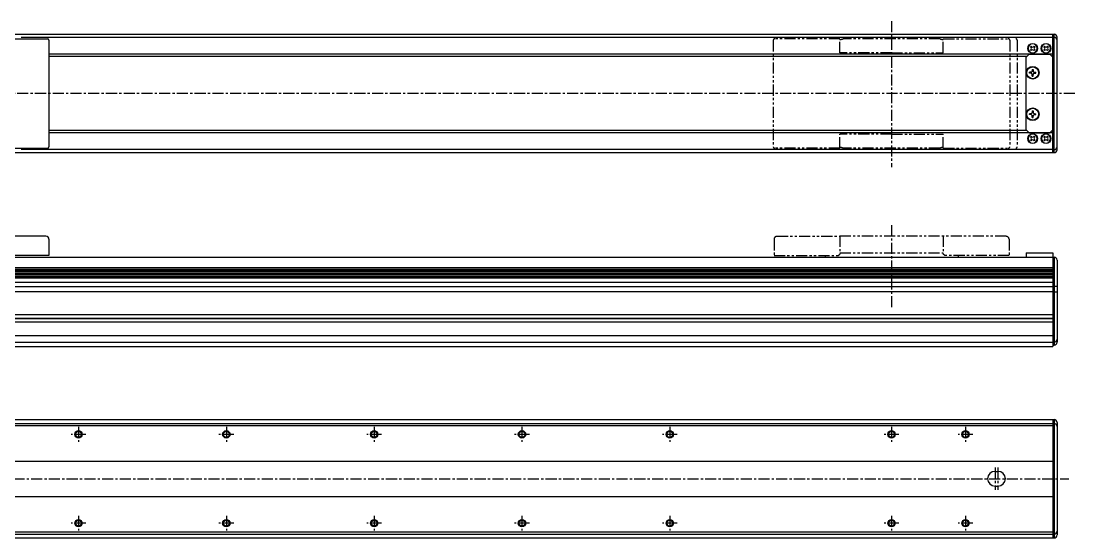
# Model space of a CAD drawing. Extents: x -609 to 549, y 145 to 558.
# Drawn here: x -164 to 549, y 208 to 558 of the extents above; entities that cross this region are included whole.
import ezdxf

# ---------------------------------------------------------------- set-up
doc = ezdxf.new("R2010")
doc.units = 0
for name, pattern in [('CENTER', [12, 7.5, -1.5, 1.5, -1.5]), ('CONTINOUS', [0]), ('PHANTOM', [15, 7.5, -1.5, 1.5, -1.5, 1.5, -1.5])]:
    doc.linetypes.add(name, pattern=pattern)
doc.layers.get('0').update_dxf_attribs({"linetype": 'CONTINUOUS'})
doc.layers.add('CENTER', color=1, linetype='CENTER')

msp = doc.modelspace()

# ---------------------------------------------------------------- linework, layer by layer
at = {"color": 7, "linetype": 'CONTINOUS'}
for p, q in [((-435.77, 548.73), (535.23, 548.73)), ((-189.77, 545.73), (-145.77, 545.73)), ((534.23, 546.66), (-163.62, 546.66)), ((-144.77, 544.73), (-144.77, 472.73)), ((534.23, 468.73), (534.23, 548.73)), ((534.23, 546.66), (535.23, 546.66)), ((535.23, 468.73), (535.23, 548.73)), ((537.23, 470.73), (537.23, 546.73)), ((534.23, 535.23), (-144.77, 535.23)), ((516.23, 533.23), (518.23, 535.23)), ((518.23, 535.23), (532.23, 535.23)), ((519.19, 540.17), (519.79, 540.77)), ((519.6, 539.76), (519.19, 540.17)), ((519.19, 538.29), (519.6, 538.71)), ((519.79, 537.69), (519.19, 538.29)), ((519.79, 540.77), (520.2, 540.36)), ((520.2, 538.11), (519.79, 537.69)), ((521.25, 540.36), (521.66, 540.77)), ((521.66, 537.69), (521.25, 538.11)), ((521.66, 540.77), (522.27, 540.17)), ((522.27, 538.29), (521.66, 537.69)), ((522.27, 540.17), (521.85, 539.76)), ((521.85, 538.71), (522.27, 538.29)), ((528.19, 540.17), (528.79, 540.77)), ((528.6, 539.76), (528.19, 540.17)), ((528.19, 538.29), (528.6, 538.71)), ((528.79, 537.69), (528.19, 538.29)), ((528.79, 540.77), (529.2, 540.36)), ((529.2, 538.11), (528.79, 537.69)), ((530.25, 540.36), (530.66, 540.77)), ((530.66, 537.69), (530.25, 538.11)), ((530.66, 540.77), (531.27, 540.17)), ((531.27, 538.29), (530.66, 537.69)), ((531.27, 540.17), (530.85, 539.76)), ((530.85, 538.71), (531.27, 538.29)), ((534.23, 533.23), (532.23, 535.23)), ((516.73, 533.73), (-144.77, 533.73)), ((516.23, 484.23), (516.23, 533.23)), ((534.23, 484.23), (534.23, 533.23)), ((518.53, 522.42), (518.53, 523.05)), ((519.47, 523.05), (518.53, 523.05)), ((519.47, 522.42), (518.53, 522.42)), ((520.41, 524.93), (520.41, 523.99)), ((520.41, 524.93), (521.04, 524.93)), ((520.41, 520.53), (520.41, 521.48)), ((520.41, 520.53), (521.04, 520.53)), ((521.04, 524.93), (521.04, 523.99)), ((521.04, 520.53), (521.04, 521.48)), ((521.98, 523.05), (522.93, 523.05)), ((521.98, 522.42), (522.93, 522.42)), ((522.93, 522.42), (522.93, 523.05)), ((518.53, 494.42), (518.53, 495.05)), ((519.47, 495.05), (518.53, 495.05)), ((519.47, 494.42), (518.53, 494.42)), ((520.41, 496.93), (520.41, 495.99)), ((520.41, 496.93), (521.04, 496.93)), ((520.41, 492.53), (520.41, 493.48)), ((520.41, 492.53), (521.04, 492.53)), ((521.04, 496.93), (521.04, 495.99)), ((521.04, 492.53), (521.04, 493.48)), ((521.98, 495.05), (522.93, 495.05)), ((521.98, 494.42), (522.93, 494.42)), ((522.93, 494.42), (522.93, 495.05)), ((516.73, 483.73), (-144.77, 483.73)), ((534.23, 482.23), (-144.77, 482.23)), ((518.23, 482.23), (516.23, 484.23)), ((518.23, 482.23), (532.23, 482.23)), ((519.79, 479.77), (519.19, 479.17)), ((519.19, 479.17), (519.6, 478.76)), ((519.6, 477.71), (519.19, 477.29)), ((520.2, 479.36), (519.79, 479.77)), ((521.66, 479.77), (521.25, 479.36)), ((522.27, 479.17), (521.66, 479.77)), ((521.85, 478.76), (522.27, 479.17)), ((522.27, 477.29), (521.85, 477.71)), ((528.79, 479.77), (528.19, 479.17)), ((528.19, 479.17), (528.6, 478.76)), ((528.6, 477.71), (528.19, 477.29)), ((529.2, 479.36), (528.79, 479.77)), ((530.66, 479.77), (530.25, 479.36)), ((531.27, 479.17), (530.66, 479.77)), ((530.85, 478.76), (531.27, 479.17)), ((531.27, 477.29), (530.85, 477.71)), ((532.23, 482.23), (534.23, 484.23)), ((-189.77, 471.73), (-145.77, 471.73)), ((534.23, 470.8), (-163.62, 470.8)), ((519.19, 477.29), (519.79, 476.69)), ((519.79, 476.69), (520.2, 477.11)), ((521.25, 477.11), (521.66, 476.69)), ((521.66, 476.69), (522.27, 477.29)), ((528.19, 477.29), (528.79, 476.69)), ((528.79, 476.69), (529.2, 477.11)), ((530.25, 477.11), (530.66, 476.69)), ((530.66, 476.69), (531.27, 477.29)), ((534.23, 470.8), (535.23, 470.8)), ((-435.77, 468.73), (535.23, 468.73)), ((-146.77, 412.16), (-189.77, 412.16)), ((-144.77, 410.16), (-144.77, 399.16)), ((516.23, 400.96), (534.23, 400.96)), ((516.23, 400.96), (516.23, 398.06)), ((534.23, 400.96), (534.23, 398.06)), ((-435.77, 398.06), (535.23, 398.06)), ((-144.77, 399.16), (-188.77, 399.16)), ((534.23, 398.06), (534.23, 337.56)), ((535.23, 398.06), (535.23, 338.56)), ((537.23, 396.06), (537.23, 340.56)), ((-434.77, 391.04), (534.23, 391.04)), ((-434.77, 390.05), (534.23, 390.05)), ((-434.77, 389.06), (534.23, 389.06)), ((-434.77, 388.06), (534.23, 388.06)), ((-434.77, 387.07), (534.23, 387.07)), ((-434.77, 386.08), (534.23, 386.08)), ((-434.77, 385.09), (534.23, 385.09)), ((-435.77, 381.18), (535.23, 381.18)), ((-434.77, 384.09), (534.23, 384.09)), ((-434.77, 378.31), (534.23, 378.31)), ((534.23, 378.46), (537.23, 378.46)), ((-434.77, 374.81), (534.23, 374.81)), ((534.23, 374.66), (537.23, 374.66)), ((-437.77, 359.4), (534.23, 359.4)), ((-434.77, 356.86), (534.23, 356.86)), ((-434.77, 356.56), (534.23, 356.56)), ((-437.77, 354.33), (534.23, 354.33)), ((-435.77, 345.06), (535.23, 345.06)), ((-435.77, 340.56), (535.23, 340.56)), ((-434.77, 337.56), (534.23, 337.56)), ((534.23, 338.56), (535.23, 338.56)), ((-435.77, 288.25), (535.23, 288.25)), ((-435.77, 285.65), (535.23, 285.65)), ((534.23, 288.25), (534.23, 208.25)), ((535.23, 288.25), (535.23, 208.25)), ((537.23, 286.25), (537.23, 210.25)), ((-435.77, 284.25), (535.23, 284.25)), ((-434.77, 260.25), (534.23, 260.25)), ((495.23, 253.25), (497.23, 253.25)), ((495.23, 243.25), (497.23, 243.25)), ((-434.77, 236.25), (534.23, 236.25)), ((-435.77, 212.25), (535.23, 212.25)), ((-435.77, 210.85), (535.23, 210.85)), ((-435.77, 208.25), (535.23, 208.25))]:
    msp.add_line(p, q, dxfattribs=at)
at = {"color": 3, "linetype": 'PHANTOM'}
for p, q in [((345.23, 544.73), (345.23, 472.73)), ((390.23, 545.73), (346.23, 545.73)), ((390.23, 536.23), (390.23, 545.73)), ((458.05, 545.73), (392.41, 545.73)), ((460.23, 545.73), (504.23, 545.73)), ((460.23, 536.23), (460.23, 545.73)), ((505.23, 544.73), (505.23, 472.73)), ((510.23, 544.73), (510.23, 472.73)), ((425.23, 536.23), (390.23, 536.23)), ((425.23, 536.23), (460.23, 536.23)), ((425.23, 481.23), (390.23, 481.23)), ((390.23, 471.73), (390.23, 481.23)), ((425.23, 481.23), (460.23, 481.23)), ((460.23, 471.73), (460.23, 481.23)), ((390.23, 471.73), (346.23, 471.73)), ((458.05, 471.73), (392.41, 471.73)), ((460.23, 471.73), (504.23, 471.73)), ((345.73, 410.16), (345.73, 399.16)), ((347.73, 412.16), (390.23, 412.16)), ((390.23, 412.56), (460.23, 412.56)), ((390.23, 412.56), (390.23, 400.16)), ((460.23, 412.56), (460.23, 400.16)), ((502.73, 412.16), (460.23, 412.16)), ((504.73, 410.16), (504.73, 399.16)), ((389.23, 399.16), (390.23, 400.16)), ((390.23, 401.09), (460.23, 401.09)), ((461.23, 399.16), (460.23, 400.16)), ((345.73, 399.16), (389.23, 399.16)), ((380.23, 399.16), (380.23, 398.06)), ((504.73, 399.16), (461.23, 399.16)), ((470.23, 399.16), (470.23, 398.06))]:
    msp.add_line(p, q, dxfattribs=at)
at = {"color": 7, "linetype": 'CONTINOUS'}
for centre, radius in [((520.73, 539.23), 3.25), ((529.73, 539.23), 3.25), ((520.73, 522.73), 4.3), ((520.73, 522.73), 4), ((520.73, 494.73), 4.3), ((520.73, 494.73), 4), ((520.73, 478.23), 3.25), ((529.73, 478.23), 3.25), ((-124.77, 278.25), 2.5), ((-124.77, 278.25), 2), ((-24.77, 278.25), 2.5), ((-24.77, 278.25), 2), ((75.23, 278.25), 2.5), ((75.23, 278.25), 2), ((175.23, 278.25), 2.5), ((175.23, 278.25), 2), ((275.23, 278.25), 2.5), ((275.23, 278.25), 2), ((425.23, 278.25), 2.5), ((425.23, 278.25), 2), ((475.23, 278.25), 2.5), ((475.23, 278.25), 2), ((-124.77, 218.25), 2.5), ((-124.77, 218.25), 2), ((-24.77, 218.25), 2.5), ((-24.77, 218.25), 2), ((75.23, 218.25), 2.5), ((75.23, 218.25), 2), ((175.23, 218.25), 2.5), ((175.23, 218.25), 2), ((275.23, 218.25), 2.5), ((275.23, 218.25), 2), ((425.23, 218.25), 2.5), ((425.23, 218.25), 2), ((475.23, 218.25), 2.5), ((475.23, 218.25), 2)]:
    msp.add_circle(centre, radius, dxfattribs=at)
for centre, radius, start, end in [((-145.77, 544.73), 1, 0, 90), ((520.73, 539.23), 3, 0.00029, 0), ((529.73, 539.23), 3, 0.00029, 0), ((535.23, 546.73), 2, 0, 90), ((535.23, 544.66), 2, 0, 90), ((519.08, 539.23), 0.742, 315, 44.99994), ((520.73, 540.88), 0.742, 225, 314.99996), ((520.73, 537.58), 0.742, 44.99997, 134.99995), ((522.38, 539.23), 0.742, 134.99996, 224.99995), ((528.08, 539.23), 0.742, 315, 44.99994), ((529.73, 540.88), 0.742, 225, 314.99996), ((529.73, 537.58), 0.742, 44.99997, 134.99995), ((531.38, 539.23), 0.742, 134.99996, 224.99995), ((519.47, 523.99), 0.94, 269.99996, 0), ((519.47, 521.48), 0.94, 0.00003, 90.00006), ((521.98, 523.99), 0.94, 179.99998, 270.00002), ((521.98, 521.48), 0.94, 90.00001, 180.00005), ((519.47, 495.99), 0.94, 269.99996, 0), ((519.47, 493.48), 0.94, 0.00003, 90.00006), ((521.98, 495.99), 0.94, 179.99998, 270.00002), ((521.98, 493.48), 0.94, 90.00001, 180.00005), ((520.73, 478.23), 3, 0, 359.99971), ((519.08, 478.23), 0.742, 315.00006, 45), ((520.73, 479.88), 0.742, 225.00005, 315.00003), ((522.38, 478.23), 0.742, 135.00005, 225.00004), ((529.73, 478.23), 3, 0, 359.99971), ((528.08, 478.23), 0.742, 315.00006, 45), ((529.73, 479.88), 0.742, 225.00005, 315.00003), ((531.38, 478.23), 0.742, 135.00005, 225.00004), ((-145.77, 472.73), 1, 270, 0), ((520.73, 476.58), 0.742, 45.00004, 135), ((529.73, 476.58), 0.742, 45.00004, 135), ((535.23, 472.8), 2, 270, 0), ((535.23, 470.73), 2, 270, 0), ((-146.77, 410.16), 2, 0, 90), ((535.23, 396.06), 2, 0, 90), ((535.23, 342.56), 2, 270, 0), ((535.23, 340.56), 2, 270, 0), ((535.23, 286.25), 2, 0, 90), ((535.23, 283.65), 2, 0, 90), ((495.23, 248.25), 5, 90, 270), ((497.23, 248.25), 5, 270, 90), ((535.23, 212.85), 2, 270, 0), ((535.23, 210.25), 2, 270, 0)]:
    msp.add_arc(centre, radius, start, end, dxfattribs=at)
at = {"color": 3, "linetype": 'PHANTOM'}
for centre, radius, start, end in [((346.23, 544.73), 1, 90, 180), ((390.23, 550.23), 5, 270, 295.84193), ((460.23, 550.23), 5, 244.15807, 270), ((504.23, 544.73), 1, 0, 90), ((509.23, 544.73), 1, 0, 90), ((346.23, 472.73), 1, 180, 270), ((390.23, 467.23), 5, 64.15807, 90), ((460.23, 467.23), 5, 90, 115.84193), ((504.23, 472.73), 1, 270, 0), ((509.23, 472.73), 1, 270, 0), ((347.73, 410.16), 2, 90, 180), ((502.73, 410.16), 2, 0, 90)]:
    msp.add_arc(centre, radius, start, end, dxfattribs=at)
at = {"layer": 'CENTER', "color": 1, "linetype": 'CENTER'}
for p, q in [((425.23, 557.68), (425.23, 458.91)), ((549.28, 508.73), (-474.96, 508.73)), ((425.23, 419.76), (425.23, 363.18)), ((-119.73, 278.25), (-129.81, 278.25)), ((-124.77, 283.29), (-124.77, 273.21)), ((-19.73, 278.25), (-29.81, 278.25)), ((-24.77, 283.29), (-24.77, 273.21)), ((80.27, 278.25), (70.19, 278.25)), ((75.23, 283.29), (75.23, 273.21)), ((180.27, 278.25), (170.19, 278.25)), ((175.23, 283.29), (175.23, 273.21)), ((280.27, 278.25), (270.19, 278.25)), ((275.23, 283.29), (275.23, 273.21)), ((430.27, 278.25), (420.19, 278.25)), ((425.23, 283.29), (425.23, 273.21)), ((480.27, 278.25), (470.19, 278.25)), ((475.23, 283.29), (475.23, 273.21)), ((495.23, 255.79), (495.23, 240.71)), ((497.23, 255.79), (497.23, 240.71)), ((-480.8, 248.25), (545.16, 248.25)), ((-124.77, 223.29), (-124.77, 213.21)), ((-24.77, 223.29), (-24.77, 213.21)), ((75.23, 223.29), (75.23, 213.21)), ((175.23, 223.29), (175.23, 213.21)), ((275.23, 223.29), (275.23, 213.21)), ((425.23, 223.29), (425.23, 213.21)), ((475.23, 223.29), (475.23, 213.21)), ((-119.73, 218.25), (-129.81, 218.25)), ((-19.73, 218.25), (-29.81, 218.25)), ((80.27, 218.25), (70.19, 218.25)), ((180.27, 218.25), (170.19, 218.25)), ((280.27, 218.25), (270.19, 218.25)), ((430.27, 218.25), (420.19, 218.25)), ((480.27, 218.25), (470.19, 218.25))]:
    msp.add_line(p, q, dxfattribs=at)

doc.saveas('drawing.dxf')
